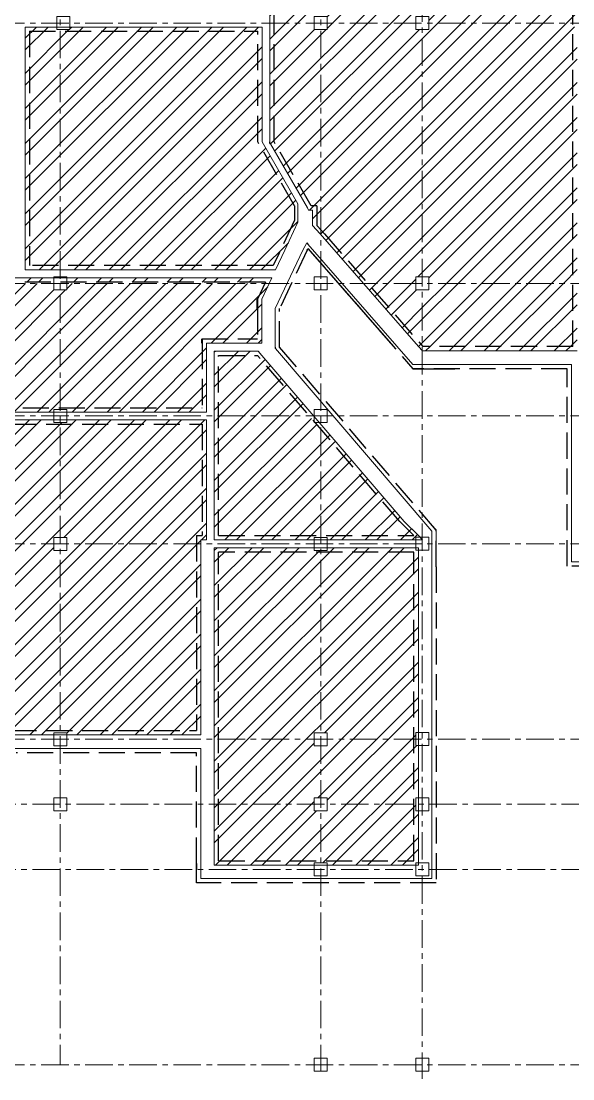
# Model space of a CAD drawing. Header units: millimetres. Extents: x -689206 to 4969298, y -1019800 to 703299.
# Drawn here: x 787290 to 799999, y -41966 to -17593 of the extents above; entities that cross this region are included whole.
import ezdxf

# ---------------------------------------------------------------- set-up
doc = ezdxf.new("R2010")
doc.units = ezdxf.units.MM
doc.linetypes.add('JIS_02_4.0', pattern=[5.5, 4, -1.5])
doc.linetypes.add('осеваяX2', pattern=[101.6, 63.5, -12.7, 12.7, -12.7])
for name, color, linetype, lineweight in [('несущие', 7, 'Continuous', 30), ('РАЗМЕРЫ', 7, 'Continuous', 9), ('стены', 7, 'Continuous', 20)]:
    doc.layers.add(name, color=color, linetype=linetype, lineweight=lineweight)
pattern_1 = [(45, (396786.03, 69886.3), (-404.1115, 404.1115), []), (45, (397055.44, 69886.3), (-404.1115, 404.1115), [])]

msp = doc.modelspace()

# ---------------------------------------------------------------- hatches: boundary and pattern name
at = {"layer": 'РАЗМЕРЫ', "linetype": 'ByBlock', "lineweight": 25}
h = msp.add_hatch(dxfattribs=at)
h.set_pattern_fill('ANSI32', color=256, scale=60)
h.set_pattern_definition(pattern_1)
h.paths.add_polyline_path([(796530, -10337.7), (796311.4, -10337.7), (794407, -12878.9), (794189.9, -13168.5), (794189.9, -17487.7), (794339.9, -17487.7), (794339.9, -17637.7), (796380, -17637.7), (796380, -17487.7), (796530, -17487.7)])
h.paths.add_polyline_path([(800099.4, -10287.7), (800039.9, -10287.7), (800039.9, -10237.7), (796680, -10237.7), (796680, -10287.7), (796530, -10287.7), (796530, -17487.7), (796680, -17487.7), (796680, -17787.7), (796530, -17787.7), (796530, -23487.7), (796680, -23487.7), (796680, -23637.7), (800039.9, -23637.7), (800039.9, -23487.7), (800099.4, -23487.7), (800099.4, -17787.7), (800039.9, -17787.7), (800039.9, -17487.7), (800099.4, -17487.7)])
h.paths.add_polyline_path([(794189.9, -13168.5), (793970, -13461.9), (793970, -13556), (793970, -13865.6), (793119.1, -15339.6), (793119.1, -16973.8), (793119.1, -17637.7), (794039.9, -17637.7), (794039.9, -17487.7), (794189.9, -17487.7)], flags=17)
h.paths.add_polyline_path([(794189.9, -17787.7), (794039.9, -17787.7), (794039.9, -17637.7), (793119.1, -17637.7), (793119.1, -20371.7), (793970, -21845.6), (794099.8, -21845.6), (794099.8, -22302.6), (794114.8, -22318.7), (794189.9, -22399.1)], flags=17)
h.paths.add_polyline_path([(796530, -17787.7), (796380, -17787.7), (796380, -17637.7), (794339.9, -17637.7), (794339.9, -17787.7), (794189.9, -17787.7), (794189.9, -22399.1), (794278.7, -22494.2), (795276.5, -23637.7), (796380, -23637.7), (796380, -23487.7), (796530, -23487.7)])
h.paths.add_polyline_path([(793119.1, -17637.7), (793019.1, -17637.7), (793019.1, -20371.7), (793019.1, -20398.5), (793032.4, -20421.7), (793883.4, -21895.6), (793912.3, -21945.6), (793999.8, -21945.6), (793999.8, -22302.6), (794178.7, -22494.2), (794189.9, -22507), (794189.9, -22399.1), (794114.8, -22318.7), (794099.8, -22302.6), (794099.8, -21845.6), (793970, -21845.6), (793119.1, -20371.7)])
h.paths.add_polyline_path([(793119.1, -16973.8), (793119.1, -15339.6), (793970, -13865.6), (793970, -13556), (793970, -13461.9), (794189.9, -13168.5), (794189.9, -13003), (793883.4, -13411.9), (793870, -13429.8), (793870, -13838.8), (793032.4, -15289.6), (793019.1, -15312.8), (793019.1, -15392.8), (793019.1, -17637.7), (793119.1, -17637.7)])
h.paths.add_polyline_path([(794278.7, -22494.2), (794189.9, -22399.1), (794189.9, -22507), (795176.5, -23637.7), (795276.5, -23637.7)], flags=17)
h.paths.add_polyline_path([(796530, -23787.7), (796380, -23787.7), (796380, -23637.7), (795276.5, -23637.7), (796530, -25074.3)], flags=17)
h.paths.add_polyline_path([(795276.5, -23637.7), (795176.5, -23637.7), (796446.2, -25092.8), (796530, -25188.9), (796530, -25074.3)])
h.paths.add_polyline_path([(799999.4, -23637.7), (796680, -23637.7), (796680, -23787.7), (796530, -23787.7), (796530, -25074.3), (796546.2, -25092.8), (796663.4, -25092.8), (799999.4, -25092.8)], flags=16)
h.paths.add_polyline_path([(800099.4, -23787.7), (800039.9, -23787.7), (800039.9, -23637.7), (796680, -23637.7), (796680, -23787.7), (796530, -23787.7), (796530, -25074.3), (796530, -25188.9), (796533.5, -25192.8), (796663.4, -25192.8), (800099.4, -25192.8)])
h = msp.add_hatch(dxfattribs=at)
h.set_pattern_fill('ANSI32', color=256, scale=60)
h.set_pattern_definition(pattern_1)
h.paths.add_polyline_path([(799999.4, -23637.7), (796680, -23637.7), (796680, -23787.7), (796530, -23787.7), (796530, -25074.3), (796546.2, -25092.8), (796663.4, -25092.8), (799999.4, -25092.8)])
h.paths.add_polyline_path([(806189.9, -17787.7), (806039.9, -17787.7), (806039.9, -17637.7), (800379.3, -17637.7), (800379.3, -21465.6), (806189.9, -21465.6)], flags=17)
h.paths.add_polyline_path([(806189.9, -21465.6), (800379.3, -21465.6), (800379.3, -17637.7), (800339.9, -17637.7), (800339.9, -17787.7), (800279.3, -17787.7), (800279.3, -21565.6), (806189.9, -21565.6)])
h.paths.add_polyline_path([(806420.2, -17637.7), (806339.9, -17637.7), (806339.9, -17787.7), (806189.9, -17787.7), (806189.9, -21465.6), (806420.2, -21465.6)], flags=17)
h.paths.add_polyline_path([(806520.2, -17637.7), (806420.2, -17637.7), (806420.2, -21465.6), (806189.9, -21465.6), (806189.9, -21565.6), (806520.2, -21565.6)])
h.paths.add_polyline_path([(806189.9, -10337.7), (800379.3, -10337.7), (800379.3, -17637.7), (806039.9, -17637.7), (806039.9, -17487.7), (806189.9, -17487.7)], flags=17)
h.paths.add_polyline_path([(806420.2, -13735.6), (811094.9, -13735.6), (811094.9, -10337.7), (806189.9, -10337.7), (806189.9, -17487.7), (806339.9, -17487.7), (806339.9, -17637.7), (806420.2, -17637.7)], flags=17)
h.paths.add_polyline_path([(806520.2, -13835.6), (811194.9, -13835.6), (811194.9, -10237.7), (806189.9, -10237.7), (806189.9, -10337.7), (811094.9, -10337.7), (811094.9, -13735.6), (806420.2, -13735.6), (806420.2, -17637.7), (806520.2, -17637.7)])
h.paths.add_polyline_path([(800379.3, -10337.7), (806189.9, -10337.7), (806189.9, -10237.7), (800339.9, -10237.7), (800339.9, -10287.7), (800279.3, -10287.7), (800279.3, -17487.7), (800339.9, -17487.7), (800339.9, -17637.7), (800379.3, -17637.7)])
h.paths.add_polyline_path([(812189.9, -10337.7), (811474.9, -10337.7), (811474.9, -13735.6), (812189.9, -13735.6)], flags=17)
h.paths.add_polyline_path([(813881.4, -10337.7), (812189.9, -10337.7), (812189.9, -13735.6), (813881.4, -13735.6)], flags=17)
h.paths.add_polyline_path([(812189.9, -10287.7), (812039.9, -10287.7), (812039.9, -10237.7), (811374.9, -10237.7), (811374.9, -13835.6), (812189.9, -13835.6), (812189.9, -13735.6), (811474.9, -13735.6), (811474.9, -10337.7), (812189.9, -10337.7)])
h.paths.add_polyline_path([(813981.4, -10237.7), (812339.9, -10237.7), (812339.9, -10287.7), (812189.9, -10287.7), (812189.9, -10337.7), (813881.4, -10337.7), (813881.4, -13735.6), (812189.9, -13735.6), (812189.9, -13835.6), (813981.4, -13835.6)])
h = msp.add_hatch(dxfattribs=at)
h.set_pattern_fill('ANSI32', color=256, scale=60)
h.set_pattern_definition(pattern_1)
h.paths.add_polyline_path([(792739.1, -17824), (788189.9, -17824), (788189.9, -23224), (793099.4, -23224), (793590, -22178.1), (793590, -21845.6), (792739.1, -20371.7)], flags=17)
h.paths.add_polyline_path([(788189.9, -17824), (787479.9, -17824), (787479.9, -23224), (788189.9, -23224)], flags=17)
h.paths.add_polyline_path([(788189.9, -23224), (787479.9, -23224), (787479.9, -17824), (788189.9, -17824), (788189.9, -17787.7), (788114.9, -17787.7), (788114.9, -17727.8), (787379.9, -17727.8), (787379.9, -23324), (788189.9, -23324)])
h.paths.add_polyline_path([(793366.6, -22867.6), (793666.7, -22227.9), (793666.7, -21861.2), (793666.7, -21805.2), (792839.1, -20371.7), (792839.1, -17727.8), (788414.9, -17727.8), (788414.9, -17787.7), (788189.9, -17787.7), (788189.9, -17824), (792739.1, -17824), (792739.1, -20371.7), (793590, -21845.6), (793590, -22178.1), (793099.4, -23224), (788189.9, -23224), (788189.9, -23324), (793052.5, -23324), (793152.5, -23324)])
h = msp.add_hatch(dxfattribs=at)
h.set_pattern_fill('ANSI32', color=256, scale=60)
h.set_pattern_definition(pattern_1)
h.paths.add_polyline_path([(788189.9, -23787.7), (788039.9, -23787.7), (788039.9, -23637.7), (782379.9, -23637.7), (782379.9, -26499.7), (788189.9, -26499.7)], flags=17)
h.paths.add_polyline_path([(791460, -25013.6), (791460, -24913.6), (792735, -24913.6), (792735, -24212.7), (792735, -24001), (792905.4, -23637.7), (788339.9, -23637.7), (788339.9, -23787.7), (788189.9, -23787.7), (788189.9, -26499.7), (791460, -26499.7)], flags=17)
h.paths.add_polyline_path([(791560, -25013.6), (792835, -25013.6), (792835, -24001), (793005.4, -23637.7), (792905.4, -23637.7), (792735, -24001), (792735, -24212.7), (792735, -24913.6), (791460, -24913.6), (791460, -25013.6), (791460, -26499.7), (788189.9, -26499.7), (788189.9, -26538.7), (788339.9, -26538.7), (788339.9, -26599.7), (791560, -26599.7)])
h.paths.add_polyline_path([(793068.1, -23504), (792968.1, -23504), (788339.9, -23504), (788339.9, -23604), (792921.2, -23604), (792905.4, -23637.7), (793005.4, -23637.7)])
h.paths.add_polyline_path([(788039.9, -23504), (782339.9, -23504), (782339.9, -23637.7), (782379.9, -23637.7), (782379.9, -23604), (788039.9, -23604)])
h.paths.add_polyline_path([(788039.9, -26538.7), (788189.9, -26538.7), (788189.9, -26499.7), (782379.9, -26499.7), (782379.9, -23637.7), (782339.9, -23637.7), (782339.9, -23787.7), (782279.9, -23787.7), (782279.9, -26538.7), (782339.9, -26538.7), (782339.9, -26599.7), (788039.9, -26599.7)])
h = msp.add_hatch(dxfattribs=at)
h.set_pattern_fill('ANSI32', color=256, scale=60)
h.set_pattern_definition(pattern_1)
h.paths.add_polyline_path([(794189.9, -29827.7), (791840, -29827.7), (791840, -34139.7), (794039.9, -34139.7), (794039.9, -33989.7), (794189.9, -33989.7)], flags=17)
h.paths.add_polyline_path([(796340, -29827.7), (794189.9, -29827.7), (794189.9, -33989.7), (794339.9, -33989.7), (794339.9, -34139.7), (796340, -34139.7)], flags=17)
h.paths.add_polyline_path([(796340, -34139.7), (794339.9, -34139.7), (794339.9, -34289.7), (794189.9, -34289.7), (794189.9, -35487.7), (794339.9, -35487.7), (794339.9, -35639.7), (796340, -35639.7)])
h.paths.add_polyline_path([(794189.9, -34289.7), (794039.9, -34289.7), (794039.9, -34139.7), (791840, -34139.7), (791840, -35639.7), (794039.9, -35639.7), (794039.9, -35487.7), (794189.9, -35487.7)])
h.paths.add_polyline_path([(794039.9, -35639.7), (791840, -35639.7), (791840, -36939.7), (794189.9, -36939.7), (794189.9, -35787.7), (794039.9, -35787.7)], flags=17)
h.paths.add_polyline_path([(796340, -35639.7), (794339.9, -35639.7), (794339.9, -35787.7), (794189.9, -35787.7), (794189.9, -36939.7), (796340, -36939.7)], flags=17)
h.paths.add_polyline_path([(791840, -35639.7), (791740, -35639.7), (791740, -37039.7), (794039.9, -37039.7), (794039.9, -36989.7), (794189.9, -36989.7), (794189.9, -36939.7), (791840, -36939.7)])
h.paths.add_polyline_path([(791840, -34139.7), (791740, -34139.7), (791740, -35639.7), (791840, -35639.7)])
h.paths.add_polyline_path([(791840, -29827.7), (794189.9, -29827.7), (794189.9, -29787.7), (794039.9, -29787.7), (794039.9, -29726.9), (791740, -29726.2), (791740, -34139.7), (791840, -34139.7)])
h.paths.add_polyline_path([(796440, -29785.7), (796380, -29785.7), (796380, -29727.7), (794339.9, -29727), (794339.9, -29787.7), (794189.9, -29787.7), (794189.9, -29827.7), (796340, -29827.7), (796340, -34139.7), (796380, -34139.7), (796380, -33987.7), (796440, -33987.7)])
h.paths.add_polyline_path([(796440, -34287.7), (796380, -34287.7), (796380, -34139.7), (796340, -34139.7), (796340, -35639.7), (796380, -35639.7), (796380, -35487.7), (796440, -35487.7)])
h.paths.add_polyline_path([(796440, -35787.7), (796380, -35787.7), (796380, -35639.7), (796340, -35639.7), (796340, -36939.7), (794189.9, -36939.7), (794189.9, -36989.7), (794339.9, -36989.7), (794339.9, -37039.7), (796380, -37039.7), (796380, -36987.7), (796440, -36987.7)])
h.paths.add_polyline_path([(794189.9, -29447.7), (791840, -29447.7), (791840, -26689.7), (791740, -26689.7), (791740, -29547.7), (794039.9, -29547.7), (794039.9, -29487.7), (794189.9, -29487.7)])
h.paths.add_polyline_path([(794189.9, -26992.6), (794058.1, -26838.7), (794039.9, -26838.7), (794039.9, -26817.5), (793930.5, -26689.7), (791840, -26689.7), (791840, -29447.7), (794189.9, -29447.7)], flags=17)
h.paths.add_polyline_path([(794189.9, -26992.6), (794189.9, -29447.7), (796340, -29447.7), (796015.1, -29123.7)], flags=17)
h.paths.add_polyline_path([(796380, -29485.7), (796477.5, -29485.7), (796440, -29447.7), (796115.1, -29123.7), (794189.9, -26875.8), (794189.9, -26992.6), (796015.1, -29123.7), (796340, -29447.7), (794189.9, -29447.7), (794189.9, -29487.7), (794339.9, -29487.7), (794339.9, -29547.7), (796380, -29547.7)])
h.paths.add_polyline_path([(792734.8, -25293.6), (791840, -25293.6), (791840, -26689.7), (793930.5, -26689.7)], flags=17)
h.paths.add_polyline_path([(791840, -25293.6), (792734.8, -25293.6), (793930.5, -26689.7), (794030.5, -26689.7), (792834.8, -25293.6), (792749.1, -25193.6), (792734.8, -25193.6), (791740, -25193.6), (791740, -26689.7), (791840, -26689.7)])
h = msp.add_hatch(dxfattribs=at)
h.set_pattern_fill('ANSI32', color=256, scale=60)
h.set_pattern_definition(pattern_1)
h.paths.add_polyline_path([(788189.9, -29789.7), (788039.9, -29789.7), (788039.9, -29637.7), (787043.9, -29637.7), (787044.5, -33940), (788189.9, -33940)], flags=17)
h.paths.add_polyline_path([(788189.9, -26879.7), (787043.5, -26879.7), (787043.9, -29637.7), (788039.9, -29637.7), (788039.9, -29489.7), (788189.9, -29489.7)], flags=17)
h.paths.add_polyline_path([(791460, -26879.7), (788189.9, -26879.7), (788189.9, -29489.7), (788339.9, -29489.7), (788339.9, -29637.7), (791330, -29637.7), (791330, -29447.7), (791460, -29447.7)], flags=17)
h.paths.add_polyline_path([(791330, -29637.7), (788339.9, -29637.7), (788339.9, -29789.7), (788189.9, -29789.7), (788189.9, -33940), (791330, -33940)], flags=17)
h.paths.add_polyline_path([(788189.9, -33940), (787044.5, -33940), (787043.9, -29637.7), (786943.5, -29637.7), (786943.5, -34040), (788039.9, -34040), (788039.9, -33989.7), (788189.9, -33989.7)])
h.paths.add_polyline_path([(791430, -29637.7), (791330, -29637.7), (791330, -33940), (788189.9, -33940), (788189.9, -33989.7), (788339.9, -33989.7), (788339.9, -34040), (791430, -34040)])
h.paths.add_polyline_path([(787043.5, -26879.7), (788189.9, -26879.7), (788189.9, -26838.7), (788039.9, -26838.7), (788039.9, -26779.7), (786943.5, -26779.7), (786943.5, -29637.7), (787043.9, -29637.7)])
h.paths.add_polyline_path([(791560, -26779.7), (788339.9, -26779.7), (788339.9, -26838.7), (788189.9, -26838.7), (788189.9, -26879.7), (791460, -26879.7), (791460, -29447.7), (791330, -29447.7), (791330, -29637.7), (791430, -29637.7), (791430, -29547.7), (791560, -29547.7)])

# ---------------------------------------------------------------- linework, layer by layer
at = {"layer": 'несущие', "color": 18, "lineweight": 20, "true_color": 0x000000}
for p, q in [((792839.1, -17727.8), (787379.9, -17727.8)), ((787379.9, -17727.8), (787379.9, -23324)), ((793666.7, -21861.2), (793666.7, -21805.2)), ((793666.7, -22227.9), (793666.7, -21861.2)), ((793883.4, -21895.6), (793912.3, -21945.6)), ((793912.3, -21945.6), (793999.8, -21945.6)), ((793999.8, -21945.6), (793999.8, -22302.6)), ((793366.6, -22867.6), (793666.7, -22227.9)), ((794178.7, -22494.2), (793999.8, -22302.6)), ((793776.6, -22867.6), (793871.5, -22703.2)), ((787379.9, -23324), (793052.5, -23324)), ((793052.5, -23324), (793152.5, -23324)), ((792968.1, -23504), (782279.9, -23504)), ((792968.1, -23504), (793068.1, -23504)), ((791560, -25013.6), (791560, -26599.7)), ((792835, -25013.6), (791560, -25013.6)), ((796533.5, -25192.8), (796446.2, -25092.8)), ((792749.1, -25193.6), (792734.8, -25193.6)), ((792834.8, -25293.6), (792749.1, -25193.6)), ((796663.4, -25192.8), (796533.5, -25192.8)), ((791560, -26779.7), (791560, -29547.7)), ((796115.1, -29123.7), (796440, -29447.7)), ((796440, -29447.7), (796538.7, -29547.7)), ((796750, -29547.7), (796750, -29343.3)), ((791430, -29547.7), (791430, -34040)), ((791430, -29547.7), (791560, -29547.7)), ((791740, -29547.7), (796538.7, -29547.7)), ((796440, -29727.7), (791740, -29726.2)), ((796750, -29547.7), (796750, -37349.7)), ((786943.5, -34040), (791430, -34040)), ((791430, -34350), (787076.4, -34350)), ((791430, -37349.7), (791430, -36939.7)), ((791737.8, -37039.7), (796440, -37039.7)), ((796750, -37349.7), (791430, -37349.7))]:
    msp.add_line(p, q, dxfattribs=at)
at = {"layer": 'несущие', "color": 18, "linetype": 'JIS_02_4.0', "lineweight": 30, "ltscale": 150, "true_color": 0x000000}
for p, q in [((787479.9, -17824), (792739.1, -17824)), ((787479.9, -17824), (787479.9, -23224)), ((793590, -21845.6), (793590, -22178.1)), ((794099.8, -21845.6), (794099.8, -22302.6)), ((793099.4, -23224), (787479.9, -23224)), ((792921.2, -23604), (782379.9, -23604)), ((791460, -24913.6), (792735, -24913.6)), ((791460, -25013.6), (791460, -26499.7)), ((793144.8, -25128.7), (793148.7, -25133.3)), ((791460, -26879.7), (791460, -29447.7)), ((796015.1, -29123.7), (796340, -29447.7)), ((791330, -29447.7), (791330, -33940)), ((791330, -29447.7), (791460, -29447.7)), ((791840, -29447.7), (796340, -29447.7)), ((796340, -29827.7), (791840, -29827.7)), ((796850, -30166.6), (796850, -37449.7)), ((787044.5, -33940), (791330, -33940)), ((791330, -34450), (787176.4, -34450)), ((791330, -37449.7), (791330, -36939.7)), ((791840, -36939.7), (796340, -36939.7)), ((796850, -37449.7), (791330, -37449.7))]:
    msp.add_line(p, q, dxfattribs=at)
at = {"layer": 'несущие', "color": 18, "true_color": 0x000000}
for p, q in [((793019.1, -20398.5), (793019.1, -20371.7)), ((793032.4, -20421.7), (793019.1, -20398.5)), ((794099.8, -22302.6), (794114.8, -22318.7)), ((793871.5, -22703.2), (793897, -22732.4)), ((793144.8, -25105.5), (793144.8, -25128.7))]:
    msp.add_line(p, q, dxfattribs=at)
at = {"layer": 'несущие', "color": 18, "linetype": 'JIS_02_4.0', "lineweight": 40, "ltscale": 150, "true_color": 0x000000}
for p, q in [((792735, -24212.7), (792735, -24001)), ((791460, -25013.6), (791460, -24913.6))]:
    msp.add_line(p, q, dxfattribs=at)
at = {"layer": 'несущие', "color": 18, "lineweight": 30, "true_color": 0x000000}
msp.add_line((791330, -37002.1), (791330, -37139.7), dxfattribs=at)
at = {"layer": 'РАЗМЕРЫ', "color": 18, "linetype": 'JIS_02_4.0', "lineweight": 30, "ltscale": 150, "true_color": 0x000000}
for p, q in [((794114.8, -22318.7), (794278.7, -22494.2)), ((794278.7, -22494.2), (796546.2, -25092.8)), ((793897, -22832.4), (796314.4, -25602.8)), ((796663.4, -25092.8), (796546.2, -25092.8)), ((799999.4, -25092.8), (796663.4, -25092.8)), ((799869.4, -25602.8), (796314.4, -25602.8))]:
    msp.add_line(p, q, dxfattribs=at)
at = {"layer": 'РАЗМЕРЫ', "color": 18, "lineweight": 20, "true_color": 0x000000}
for p, q in [((794178.7, -22494.2), (796446.2, -25092.8)), ((793897, -22732.4), (796314.4, -25502.8)), ((800099.4, -25192.8), (796663.4, -25192.8)), ((799969.4, -25502.8), (796314.4, -25502.8))]:
    msp.add_line(p, q, dxfattribs=at)
at = {"layer": 'стены', "color": 18, "linetype": 'осеваяX2', "lineweight": 15, "ltscale": 10, "true_color": 0x000000}
for p, q in [((788189.9, 2507.8), (788189.9, -41639.7)), ((794189.9, 2507.8), (794189.9, -41787.7)), ((796530, 2329.8), (796530, -41965.7)), ((752189.9, -17637.7), (824339.9, -17637.7)), ((752189.9, -23637.7), (824339.9, -23637.7)), ((752189.9, -26689.7), (824339.9, -26689.7)), ((752189.9, -29637.7), (824339.9, -29637.7)), ((752189.9, -34139.7), (824339.9, -34139.7)), ((751987.6, -35639.7), (824137.6, -35639.7)), ((751987.6, -37139.7), (824137.6, -37139.7)), ((752189.9, -41639.7), (824339.9, -41639.7))]:
    msp.add_line(p, q, dxfattribs=at)
at = {"layer": 'стены', "color": 18, "linetype": 'JIS_02_4.0', "lineweight": 30, "ltscale": 150, "true_color": 0x000000}
for p, q in [((799999.4, -25092.8), (799999.4, -10337.7)), ((793119.1, -20371.7), (793119.1, -16973.8)), ((792739.1, -20371.7), (792739.1, -17824)), ((793590, -21845.6), (792739.1, -20371.7)), ((793970, -21845.6), (793119.1, -20371.7)), ((794099.8, -21845.6), (793970, -21845.6)), ((793590, -22178.1), (793099.4, -23224)), ((793876.6, -22867.6), (793244.8, -24214.7)), ((793876.6, -22867.6), (793897, -22832.4)), ((792921.2, -23604), (792735, -24001)), ((792735, -24212.7), (792735, -24913.6)), ((793244.8, -25105.5), (793244.8, -24214.7)), ((791840, -29447.7), (791840, -25293.6)), ((791840, -25293.6), (792734.8, -25293.6)), ((796015.1, -29123.7), (792734.8, -25293.6)), ((796850, -29320.1), (793244.8, -25105.5)), ((799869.4, -30149.7), (799869.4, -25602.8)), ((782379.9, -26499.7), (791460, -26499.7)), ((787043.5, -26879.7), (791460, -26879.7)), ((796850, -30166.6), (796850, -29320.2)), ((791840, -36939.7), (791840, -29827.7)), ((796340, -36939.7), (796340, -29827.7)), ((809652.2, -30149.7), (799869.4, -30149.7)), ((791330, -37002.1), (791330, -34450))]:
    msp.add_line(p, q, dxfattribs=at)
at = {"layer": 'стены', "color": 18, "lineweight": 20, "true_color": 0x000000}
for p, q in [((793019.1, -20371.7), (793019.1, -15392.8)), ((792839.1, -20371.7), (792839.1, -17727.8)), ((793666.7, -21805.2), (792839.1, -20371.7)), ((793883.4, -21895.6), (793032.4, -20421.7)), ((793776.6, -22867.6), (793144.8, -24214.7)), ((793366.6, -22867.6), (793152.5, -23324)), ((793068.1, -23504), (792835, -24001)), ((792835, -24001), (792835, -25013.6)), ((793144.8, -25105.5), (793144.8, -24214.7)), ((791740, -29547.7), (791740, -25193.6)), ((791740, -25193.6), (792734.8, -25193.6)), ((796115.1, -29123.7), (792834.8, -25293.6)), ((796754, -29348), (793148.7, -25133.3)), ((799969.4, -30049.7), (799969.4, -25502.8)), ((782279.9, -26599.7), (791560, -26599.7)), ((786943.5, -26779.7), (791560, -26779.7)), ((791740, -37039.7), (791740, -29727.7)), ((796440, -37039.7), (796440, -29727.7)), ((809552.2, -30049.7), (799969.4, -30049.7)), ((791430, -37002.1), (791430, -34350))]:
    msp.add_line(p, q, dxfattribs=at)
at = {"layer": 'стены', "color": 18, "lineweight": 30, "true_color": 0x000000}
for p, q in [((793897, -22832.4), (795859.7, -25081.7)), ((793897, -22832.4), (795869.4, -25092.8)), ((792735, -24214.2), (792734.8, -24214.7)), ((796314.4, -25602.8), (797278.6, -25602.8)), ((794373, -27208.6), (794375, -27208.6)), ((794477.5, -27328.6), (794477.7, -27328.6)), ((796850, -29318.1), (796753.8, -29207.6))]:
    msp.add_line(p, q, dxfattribs=at)
at = {"layer": 'стены', "color": 18, "true_color": 0x000000}
msp.add_line((796850, -30166.6), (796850, -29320.1), dxfattribs=at)
for points in [[(788114.9, -17487.7), (788414.9, -17487.7), (788414.9, -17787.7), (788114.9, -17787.7)], [(794039.9, -17487.7), (794339.9, -17487.7), (794339.9, -17787.7), (794039.9, -17787.7)], [(796380, -17487.7), (796680, -17487.7), (796680, -17787.7), (796380, -17787.7)], [(788039.9, -23487.7), (788339.9, -23487.7), (788339.9, -23787.7), (788039.9, -23787.7)], [(794039.9, -23487.7), (794339.9, -23487.7), (794339.9, -23787.7), (794039.9, -23787.7)], [(796380, -23487.7), (796680, -23487.7), (796680, -23787.7), (796380, -23787.7)], [(788039.9, -26538.7), (788339.9, -26538.7), (788339.9, -26838.7), (788039.9, -26838.7)], [(794039.9, -26538.7), (794339.9, -26538.7), (794339.9, -26838.7), (794039.9, -26838.7)], [(788039.9, -29489.7), (788339.9, -29489.7), (788339.9, -29789.7), (788039.9, -29789.7)], [(794039.9, -29487.7), (794339.9, -29487.7), (794339.9, -29787.7), (794039.9, -29787.7)], [(796380, -29485.7), (796680, -29485.7), (796680, -29785.7), (796380, -29785.7)], [(788039.9, -33989.7), (788339.9, -33989.7), (788339.9, -34289.7), (788039.9, -34289.7)], [(794039.9, -33989.7), (794339.9, -33989.7), (794339.9, -34289.7), (794039.9, -34289.7)], [(796380, -33987.7), (796680, -33987.7), (796680, -34287.7), (796380, -34287.7)], [(788039.9, -35489.7), (788339.9, -35489.7), (788339.9, -35789.7), (788039.9, -35789.7)], [(794039.9, -35487.7), (794339.9, -35487.7), (794339.9, -35787.7), (794039.9, -35787.7)], [(796380, -35487.7), (796680, -35487.7), (796680, -35787.7), (796380, -35787.7)], [(794039.9, -36989.7), (794339.9, -36989.7), (794339.9, -37289.7), (794039.9, -37289.7)], [(796380, -36987.7), (796680, -36987.7), (796680, -37287.7), (796380, -37287.7)], [(794039.9, -41487.7), (794339.9, -41487.7), (794339.9, -41787.7), (794039.9, -41787.7)], [(796380, -41487.7), (796680, -41487.7), (796680, -41787.7), (796380, -41787.7)]]:
    msp.add_lwpolyline(points, close=True, dxfattribs=at)

doc.saveas('drawing.dxf')
